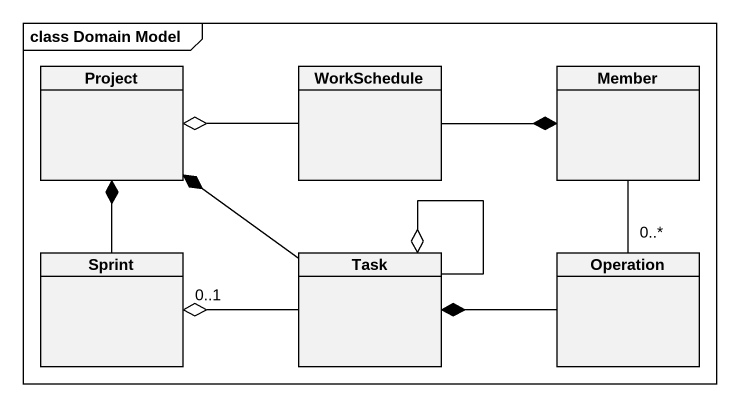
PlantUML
@startuml
mainframe class Domain Model
hide circle
hide empty members
class Project
class WorkSchedule
class Member
class Sprint
class Task
class Operation
WorkSchedule -left-o Project
WorkSchedule -right-* Member
Sprint -up-* Project
Task -up-* Project
Task -left-o "0..1" Sprint
Task --o Task
Operation "0..*" -up- Member
Operation -left-* Task
@enduml
